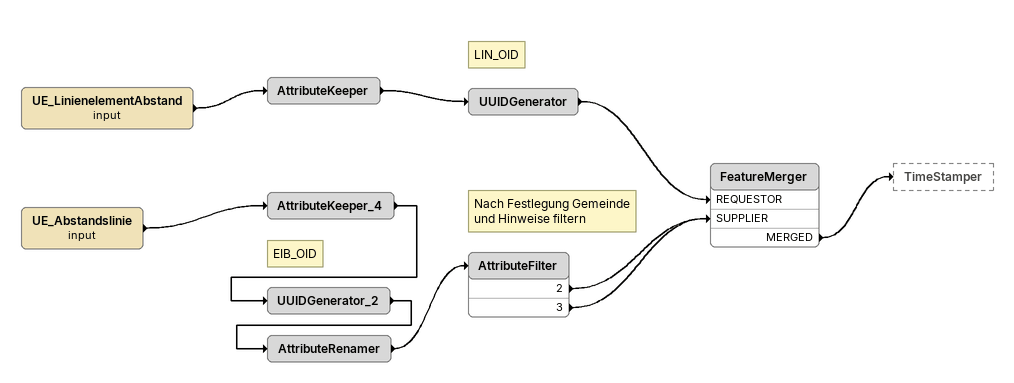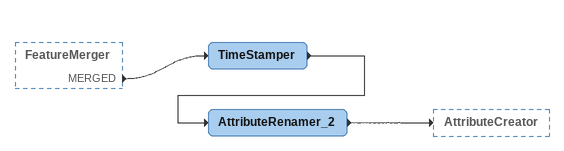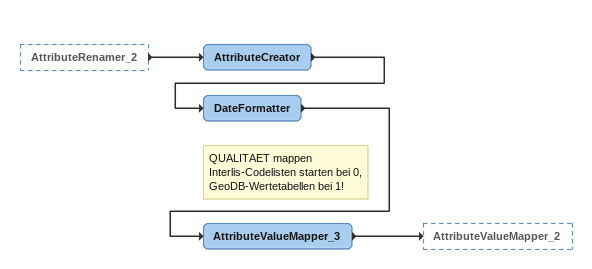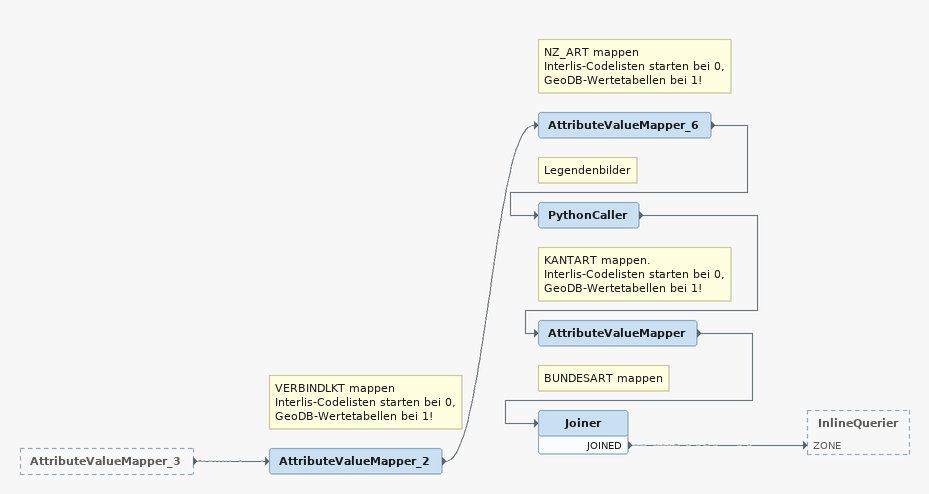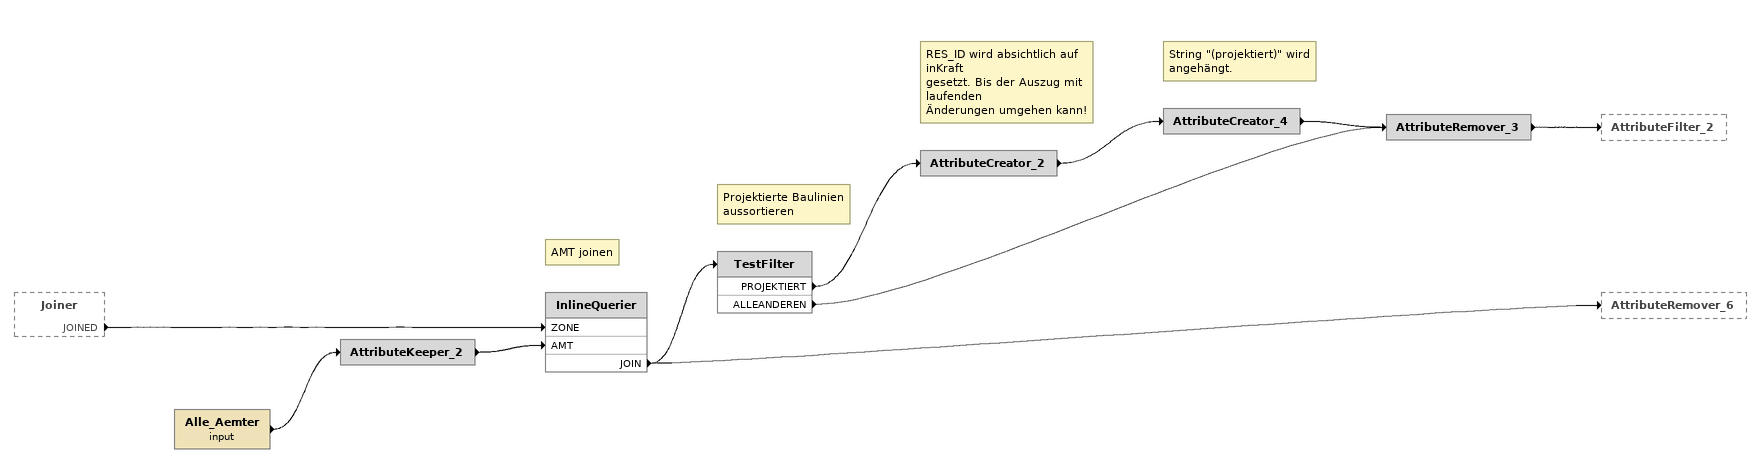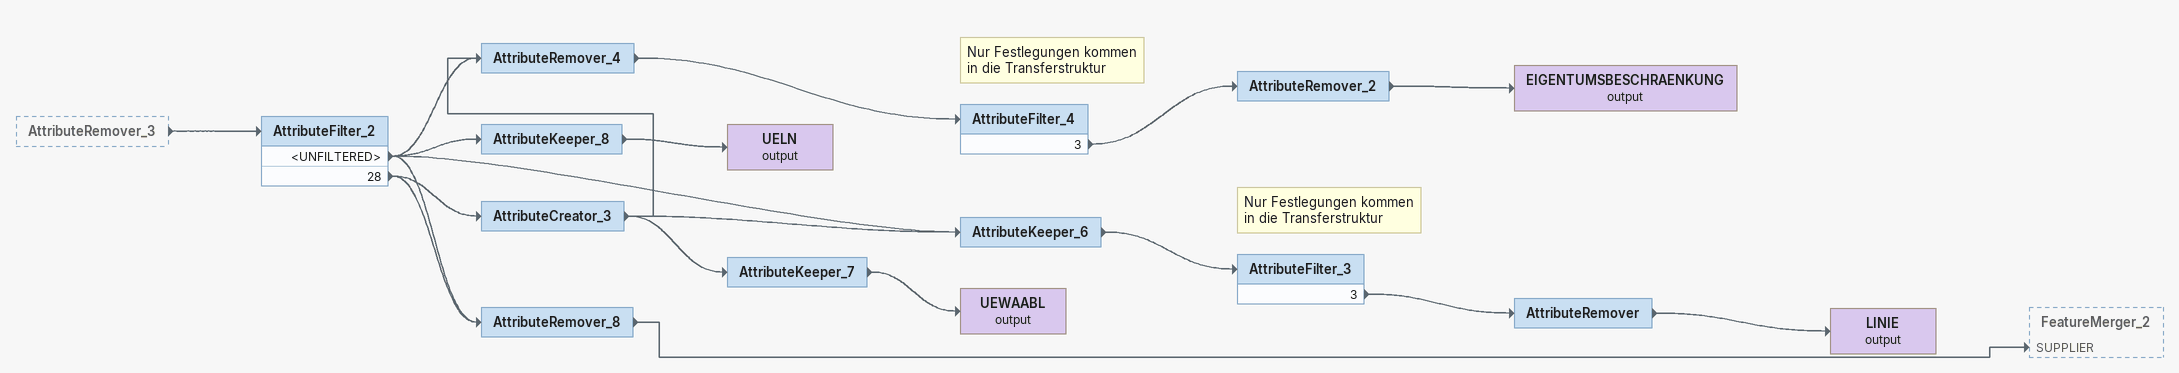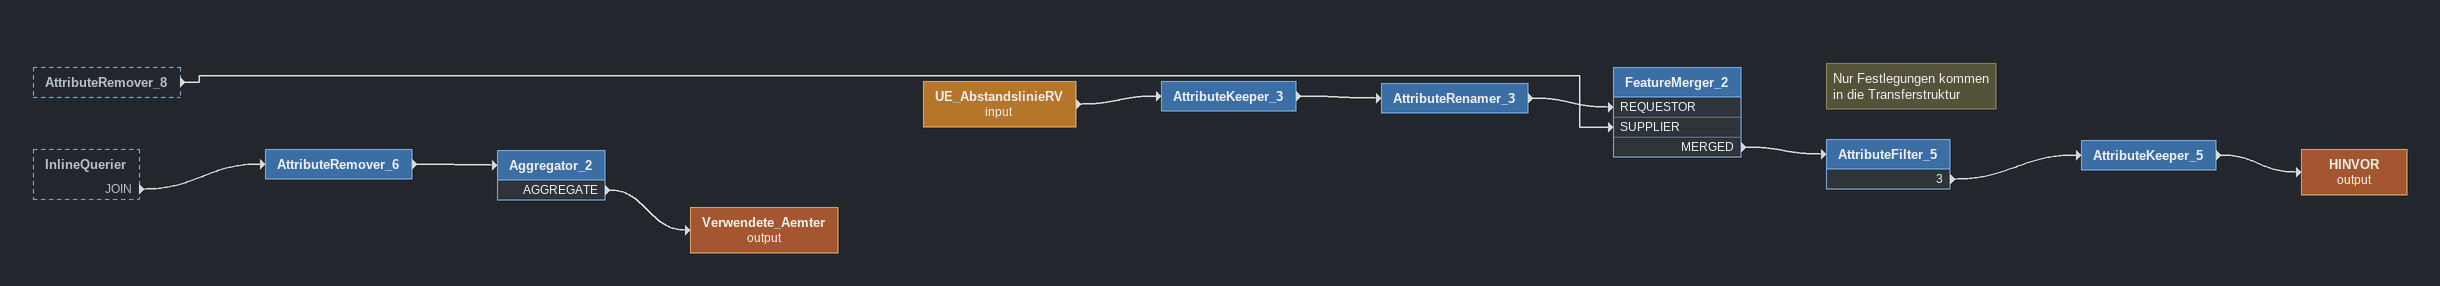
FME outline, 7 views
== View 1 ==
UE_LinienelementAbstand (input)
    -> AttributeKeeper
AttributeKeeper
    -> UUIDGenerator
Note: LIN_OID
UUIDGenerator
    -> FeatureMerger [REQUESTOR]
UE_Abstandslinie (input)
    -> AttributeKeeper_4
AttributeKeeper_4
    -> UUIDGenerator_2
Note: EIB_OID
UUIDGenerator_2
    -> AttributeRenamer
AttributeRenamer
    -> AttributeFilter
Note: Nach Festlegung Gemeinde / und Hinweise filtern
AttributeFilter
    2 -> FeatureMerger [SUPPLIER]
    3 -> FeatureMerger [SUPPLIER]
FeatureMerger
    MERGED -> TimeStamper

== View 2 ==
FeatureMerger [outside]
    MERGED -> TimeStamper
TimeStamper
    -> AttributeRenamer_2
AttributeRenamer_2
    -> AttributeCreator

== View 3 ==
AttributeRenamer_2 [outside]
    -> AttributeCreator
AttributeCreator
    -> DateFormatter
DateFormatter
    -> AttributeValueMapper_3
Note: QUALITAET mappen / Interlis-Codelisten starten bei 0, / GeoDB-Wertetabellen bei 1!
AttributeValueMapper_3
    -> AttributeValueMapper_2

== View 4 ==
AttributeValueMapper_3 [outside]
    -> AttributeValueMapper_2
Note: VERBINDLKT mappen / Interlis-Codelisten starten bei 0, / GeoDB-Wertetabellen bei 1!
AttributeValueMapper_2
    -> AttributeValueMapper_6
Note: NZ_ART mappen / Interlis-Codelisten starten bei 0, / GeoDB-Wertetabellen bei 1!
AttributeValueMapper_6
    -> PythonCaller
Note: Legendenbilder
PythonCaller
    -> AttributeValueMapper
Note: KANTART mappen. / Interlis-Codelisten starten bei 0, / GeoDB-Wertetabellen bei 1!
AttributeValueMapper
    -> Joiner
Note: BUNDESART mappen
Joiner
    JOINED -> InlineQuerier [ZONE]

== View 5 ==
Joiner [outside]
    JOINED -> InlineQuerier [ZONE]
Alle_Aemter (input)
    -> AttributeKeeper_2
AttributeKeeper_2
    -> InlineQuerier [AMT]
Note: AMT joinen
InlineQuerier
    JOIN -> AttributeRemover_6
    JOIN -> TestFilter
Note: Projektierte Baulinien / aussortieren
TestFilter
    PROJEKTIERT -> AttributeCreator_2
    ALLEANDEREN -> AttributeRemover_3
Note: RES_ID wird absichtlich auf inKraft / gesetzt. Bis der Auszug mit laufenden / Änderungen umgehen kann!
AttributeCreator_2
    -> AttributeCreator_4
Note: String "(projektiert)" wird angehängt.
AttributeCreator_4
    -> AttributeRemover_3
AttributeRemover_3
    -> AttributeFilter_2

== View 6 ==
AttributeRemover_3 [outside]
    -> AttributeFilter_2
AttributeFilter_2
    <UNFILTERED> -> AttributeRemover_4
    <UNFILTERED> -> AttributeRemover_8
    <UNFILTERED> -> AttributeKeeper_8
    <UNFILTERED> -> AttributeKeeper_6
    28 -> AttributeCreator_3
    28 -> AttributeRemover_8
AttributeKeeper_8
    -> UELN (output)
UELN (output)
AttributeCreator_3
    -> AttributeRemover_4
    -> AttributeKeeper_7
    -> AttributeKeeper_6
AttributeRemover_4
    -> AttributeFilter_4
Note: Nur Festlegungen kommen / in die Transferstruktur
AttributeFilter_4
    3 -> AttributeRemover_2
AttributeRemover_2
    -> EIGENTUMSBESCHRAENKUNG (output)
EIGENTUMSBESCHRAENKUNG (output)
AttributeKeeper_6
    -> AttributeFilter_3
Note: Nur Festlegungen kommen / in die Transferstruktur
AttributeFilter_3
    3 -> AttributeRemover
AttributeRemover
    -> LINIE (output)
LINIE (output)
AttributeKeeper_7
    -> UEWAABL (output)
UEWAABL (output)
AttributeRemover_8
    -> FeatureMerger_2 [SUPPLIER]

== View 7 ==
AttributeRemover_8 [outside]
    -> FeatureMerger_2 [SUPPLIER]
InlineQuerier [outside]
    JOIN -> AttributeRemover_6
AttributeRemover_6
    -> Aggregator_2
Aggregator_2
    AGGREGATE -> Verwendete_Aemter (output)
Verwendete_Aemter (output)
UE_AbstandslinieRV (input)
    -> AttributeKeeper_3
AttributeKeeper_3
    -> AttributeRenamer_3
AttributeRenamer_3
    -> FeatureMerger_2 [REQUESTOR]
FeatureMerger_2
    MERGED -> AttributeFilter_5
Note: Nur Festlegungen kommen / in die Transferstruktur
AttributeFilter_5
    3 -> AttributeKeeper_5
AttributeKeeper_5
    -> HINVOR (output)
HINVOR (output)
